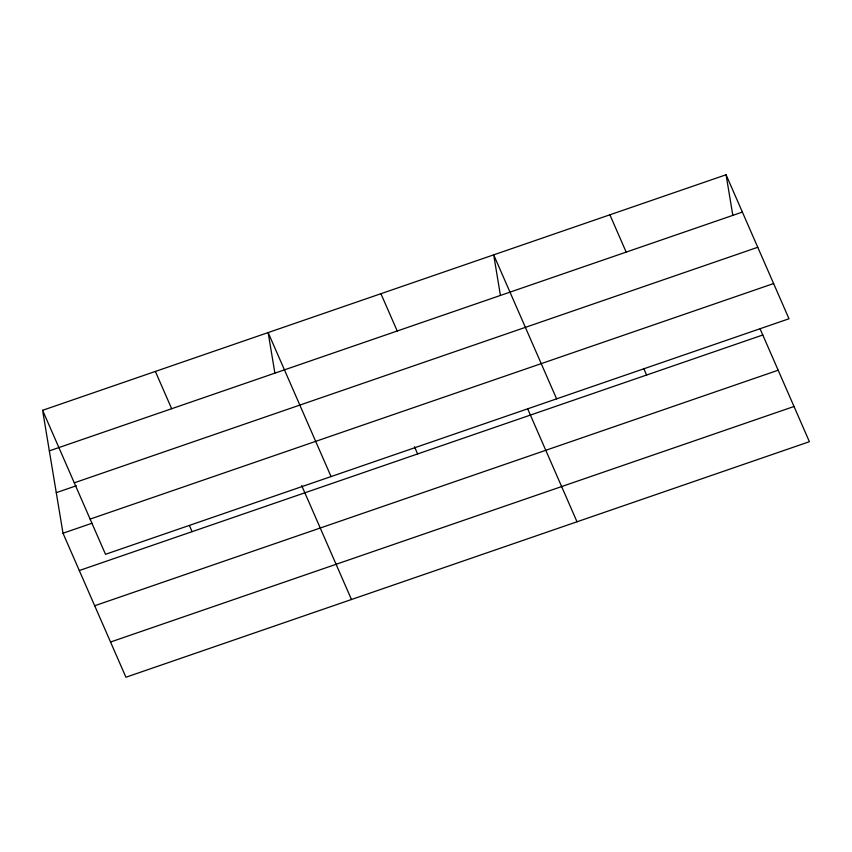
<?xml version="1.0" encoding="UTF-8"?>
<svg xmlns="http://www.w3.org/2000/svg" width="852" height="852" viewBox="0 0 852 852"><rect width="100%" height="100%" fill="white"/><g stroke="black" fill="none" stroke-linecap="round" stroke-linejoin="round"><path stroke-width="1.28" d="M42.6 410.302L726.074 174.766L788.995 318.765L105.51 554.301L42.6 410.302L63.005 533.235L125.926 677.233L809.4 441.698L760.154 328.978M49.331 450.868L742.38 212.073M74.284 482.818L757.758 247.282M56.275 492.658L76.318 485.757M90.131 519.092L773.605 283.556M63.005 533.235L91.824 523.298M79.311 570.531L762.785 334.996M94.689 605.751L778.164 370.215M110.536 642.025L794.021 406.489M609.883 214.81L626.188 252.107M643.963 369.022L646.593 375.04M556.612 398.853L493.691 254.844L500.433 295.41M527.771 409.067L577.017 521.786M380.919 293.706L397.224 331.013M414.477 446.725L417.629 453.946M331.066 476.577L268.146 332.568L274.887 373.144M301.704 485.587L351.471 599.51M155.373 371.44L171.667 408.736M189.453 525.652L192.083 531.669M726.074 174.766L732.816 215.332"/></g></svg>
